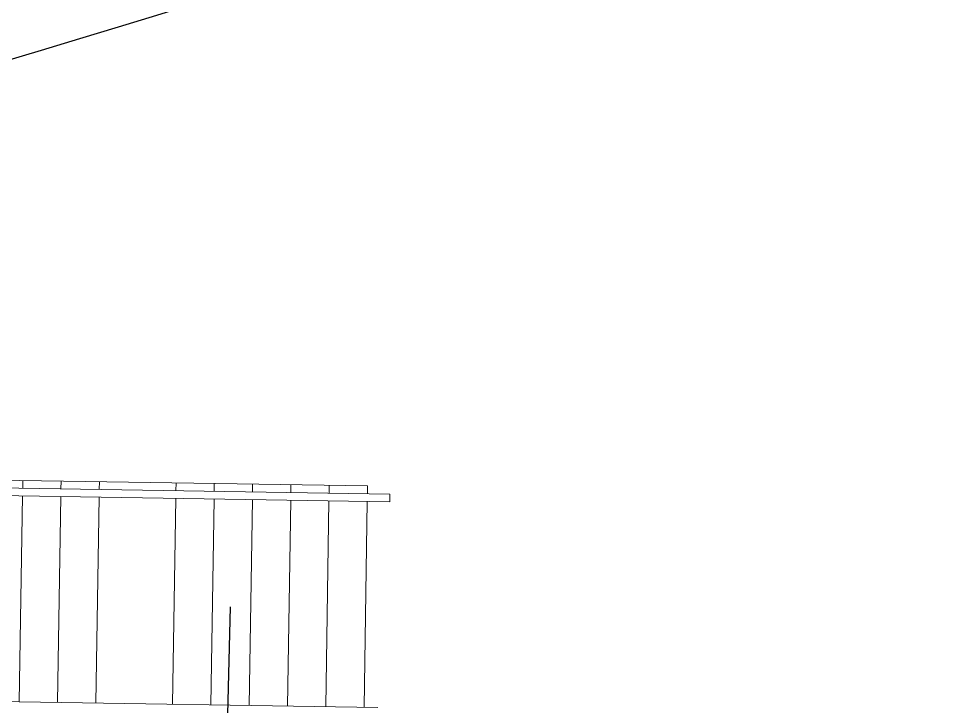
# Model space of a CAD drawing. Header units: millimetres. Extents: x 1418 to 1811, y 1796 to 1956.
# Drawn here: x 1486.646 to 1490.015, y 1830.248 to 1832.774 of the extents above; entities that cross this region are included whole.
import ezdxf

# ---------------------------------------------------------------- set-up
doc = ezdxf.new("R2010")
doc.units = ezdxf.units.MM
doc.layers.add('LINHAFINA', color=7, linetype='Continuous', lineweight=15)
doc.layers.add('pisoexterno_ultrafino', color=9, linetype='Continuous', lineweight=30)
doc.layers.add('VEGETAIS', color=3, linetype='Continuous')

msp = doc.modelspace()

# ---------------------------------------------------------------- linework, layer by layer
at = {"layer": 'LINHAFINA'}
for p, q in [((1485.2132, 1831.1013), (1487.9286, 1831.0581)), ((1488.0105, 1831.0278), (1485.2406, 1831.0719)), ((1486.6628, 1831.0782), (1486.6623, 1831.0493)), ((1486.8034, 1831.076), (1486.8029, 1831.047)), ((1486.9441, 1831.0738), (1486.9436, 1831.0448)), ((1487.2254, 1831.0693), (1487.2249, 1831.0403)), ((1487.366, 1831.067), (1487.3655, 1831.0381)), ((1487.5067, 1831.0648), (1487.5062, 1831.0358)), ((1487.6473, 1831.0626), (1487.6468, 1831.0336)), ((1487.788, 1831.0603), (1487.7875, 1831.0313)), ((1487.9286, 1831.0581), (1487.9281, 1831.0291)), ((1488.01, 1830.9997), (1485.2682, 1831.0433)), ((1486.6618, 1831.0211), (1486.6498, 1830.266)), ((1486.8025, 1831.0189), (1486.7905, 1830.2638)), ((1488.0105, 1831.0278), (1488.01, 1830.9997)), ((1486.9431, 1831.0166), (1486.9311, 1830.2615)), ((1487.2244, 1831.0122), (1487.2124, 1830.257)), ((1487.3651, 1831.0099), (1487.3531, 1830.2548)), ((1487.5058, 1831.0077), (1487.4937, 1830.2526)), ((1487.6464, 1831.0054), (1487.6344, 1830.2503)), ((1487.7871, 1831.0032), (1487.775, 1830.2481)), ((1487.9277, 1831.001), (1487.9157, 1830.2458)), ((1487.9668, 1830.245), (1486.0205, 1830.276))]:
    msp.add_line(p, q, dxfattribs=at)
at = {"layer": 'pisoexterno_ultrafino'}
msp.add_line((1487.3936, 1829.3188), (1487.4251, 1830.6137), dxfattribs=at)
at = {"layer": 'VEGETAIS'}
msp.add_spline([(1490.1973, 1833.7408), (1478.791, 1832.9368), (1481.1156, 1835.4594), (1485.0351, 1834.0388), (1489.1502, 1835.5998), (1490.1973, 1833.7408)], degree=3, dxfattribs=at)

doc.saveas('drawing.dxf')
